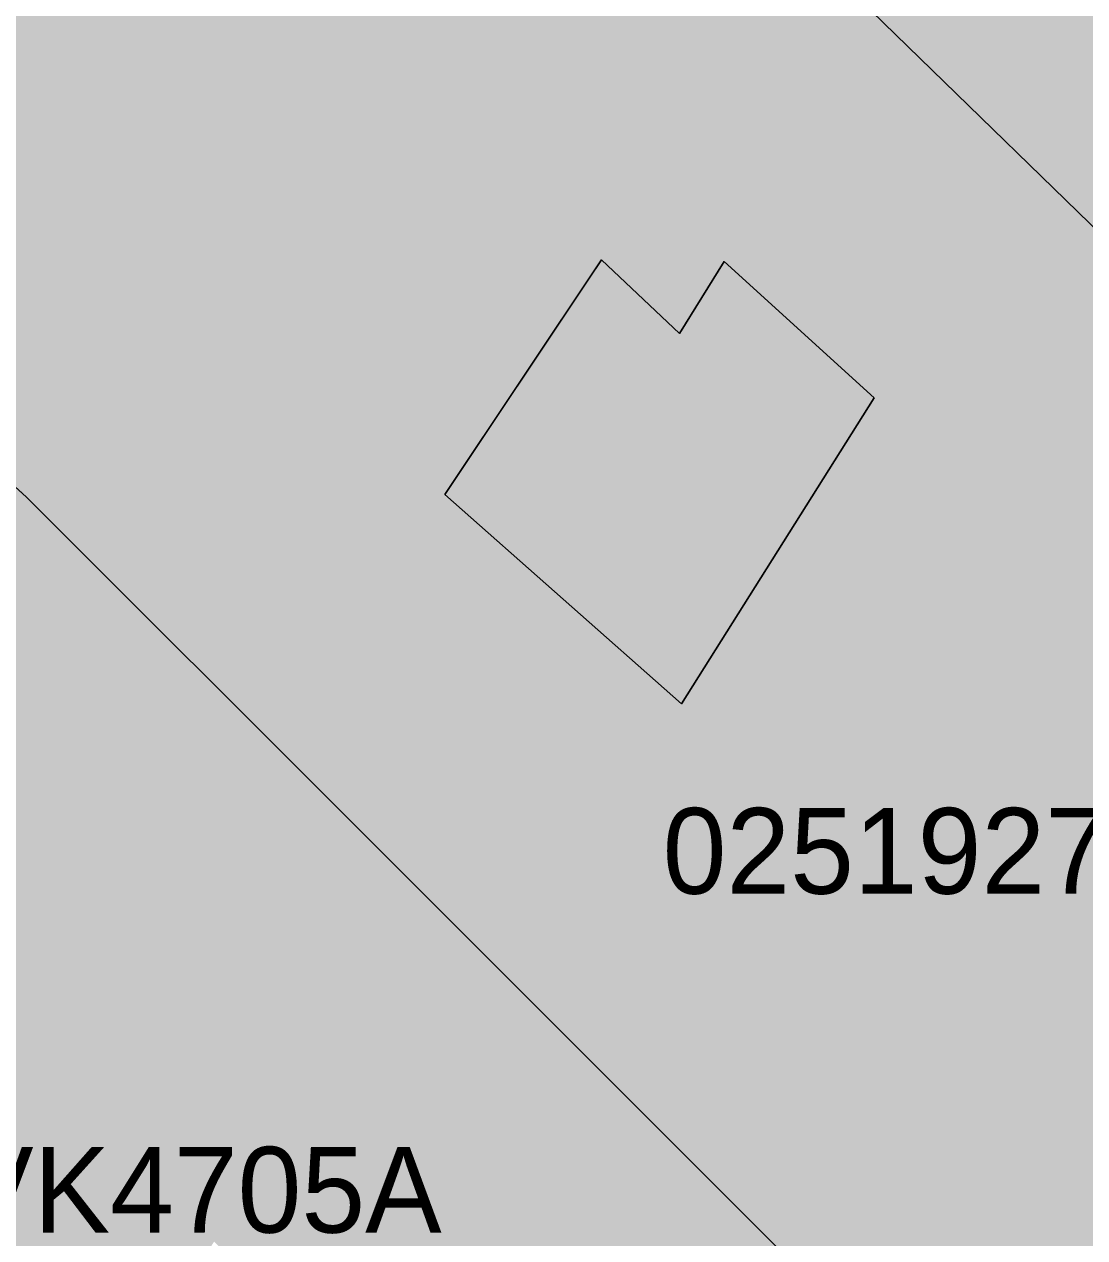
# Model space of a CAD drawing. Header units: metres. Extents: x -6 to 1255, y -2 to 532.
# Drawn here: x 467.6 to 479.97, y 498.33 to 512.48 of the extents above; entities that cross this region are included whole.
import ezdxf

# ---------------------------------------------------------------- set-up
doc = ezdxf.new("R2010")
doc.units = ezdxf.units.M
doc.header["$MEASUREMENT"] = 0
for name, color, linetype, lineweight, true_color in [('TPX_BUILDINGS', 7, 'CONTINUOUS', 0, 0x000000), ('TPX_BUILDINGS_HATCH', 7, 'CONTINUOUS', 0, 0xf0f0f0), ('TPX_BUILDINGS_SHADOWS_HATCH', 7, 'CONTINUOUS', 0, 0x000000), ('TPX_BUILDINGS_SHADOWS_OUTLINES', 7, 'CONTINUOUS', 0, 0x000000), ('TPX_CADASTRES', 7, 'CONTINUOUS', 0, 0x646464), ('TPX_CADASTRES_TEXT', 7, 'CONTINUOUS', 0, 0x000000)]:
    doc.layers.add(name, color=color, linetype=linetype, lineweight=lineweight, true_color=true_color)

msp = doc.modelspace()

# ---------------------------------------------------------------- hatches: boundary and pattern name
at = {"layer": 'TPX_BUILDINGS_HATCH'}
h = msp.add_hatch(color=256, dxfattribs=at)
h.paths.add_polyline_path([(472.135, 529.141), (467.825, 522.021), (469.265, 520.621), (470.954, 518.981), (484.004, 506.291), (485.994, 508.981), (486.374, 509.531), (487.554, 511.881), (487.964, 512.561), (489.654, 515.341), (485.044, 520.121), (483.965, 521.242), (475.879, 529.644), (472.438, 529.644), (472.135, 529.141)])
h.paths.add_polyline_path([(475.52, 519.975), (477.74, 522.205), (480.86, 518.995), (478.61, 516.795), (475.52, 519.975)], flags=16)
h = msp.add_hatch(color=256, dxfattribs=at)
h.paths.add_polyline_path([(467.825, 522.021), (461.894, 512.201), (463.084, 511.111), (465.124, 509.241), (467.624, 506.961), (471.484, 503.111), (479.854, 494.741), (489.844, 484.431), (491.764, 486.441), (491.184, 487.081), (491.844, 487.721), (489.174, 490.431), (494.474, 495.611), (497.214, 492.921), (498.024, 493.701), (499.744, 495.381), (493.794, 501.691), (491.974, 503.611), (490.194, 505.501), (486.374, 509.531), (485.994, 508.981), (484.004, 506.291), (470.954, 518.981), (469.265, 520.621), (467.825, 522.021)])
h.paths.add_polyline_path([(472.504, 506.991), (474.334, 509.731), (475.244, 508.871), (475.764, 509.711), (477.514, 508.121), (475.264, 504.551), (472.504, 506.991)], flags=16)
h.paths.add_polyline_path([(480.084, 499.251), (483.714, 504.811), (484.994, 504.611), (488.694, 500.651), (483.574, 495.951), (480.084, 499.251)], flags=16)
h = msp.add_hatch(color=256, dxfattribs=at)
h.paths.add_polyline_path([(461.894, 512.201), (455.834, 502.191), (457.052, 500.989), (459.044, 499.021), (459.454, 498.621), (465.164, 493.001), (472.314, 485.981), (472.924, 486.691), (479.854, 494.741), (471.484, 503.111), (467.624, 506.961), (465.124, 509.241), (463.084, 511.111), (461.894, 512.201)])
h.paths.add_polyline_path([(468.364, 495.971), (469.814, 498.281), (474.334, 493.701), (472.534, 491.851), (468.364, 495.971)], flags=16)
at = {"layer": 'TPX_BUILDINGS_SHADOWS_HATCH'}
msp.add_hatch(color=256, dxfattribs=at).paths.add_polyline_path([(474.189, 509.514), (472.504, 506.991), (475.264, 504.551), (477.514, 508.121), (475.764, 509.711), (475.244, 508.871), (474.334, 509.731), (474.189, 509.514)])

# ---------------------------------------------------------------- linework, layer by layer
at = {"layer": 'TPX_BUILDINGS', "elevation": 0.042}
for points in [[(472.135, 529.141), (467.825, 522.021), (469.265, 520.621), (470.954, 518.981), (484.004, 506.291), (485.994, 508.981), (486.374, 509.531), (487.554, 511.881), (487.964, 512.561), (489.654, 515.341), (485.044, 520.121), (483.965, 521.242), (475.879, 529.644), (472.438, 529.644)], [(467.825, 522.021), (461.894, 512.201), (463.084, 511.111), (465.124, 509.241), (467.624, 506.961), (471.484, 503.111), (479.854, 494.741), (489.844, 484.431), (491.764, 486.441), (491.184, 487.081), (491.844, 487.721), (489.174, 490.431), (494.474, 495.611), (497.214, 492.921), (498.024, 493.701), (499.744, 495.381), (493.794, 501.691), (491.974, 503.611), (490.194, 505.501), (486.374, 509.531), (485.994, 508.981), (484.004, 506.291), (470.954, 518.981), (469.265, 520.621)], [(461.894, 512.201), (455.834, 502.191), (457.052, 500.989), (459.044, 499.021), (459.454, 498.621), (465.164, 493.001), (472.314, 485.981), (472.924, 486.691), (479.854, 494.741), (471.484, 503.111), (467.624, 506.961), (465.124, 509.241), (463.084, 511.111)], [(472.504, 506.991), (474.334, 509.731), (475.244, 508.871), (475.764, 509.711), (477.514, 508.121), (475.264, 504.551)]]:
    msp.add_lwpolyline(points, close=True, dxfattribs=at)
at = {"layer": 'TPX_BUILDINGS_SHADOWS_OUTLINES', "elevation": 0.039}
msp.add_lwpolyline([(474.189, 509.514), (472.504, 506.991), (475.264, 504.551), (477.514, 508.121), (475.764, 509.711), (475.244, 508.871), (474.334, 509.731)], close=True, dxfattribs=at)
at = {"layer": 'TPX_CADASTRES', "elevation": 0.024}
for points in [[(472.135, 529.142), (467.825, 522.022), (469.265, 520.622), (470.954, 518.982), (484.004, 506.291), (485.994, 508.981), (486.374, 509.531), (487.554, 511.881), (487.964, 512.561), (489.654, 515.341), (485.044, 520.121), (475.879, 529.644), (472.438, 529.644)], [(467.825, 522.022), (461.894, 512.202), (465.124, 509.242), (467.624, 506.962), (471.484, 503.111), (479.854, 494.741), (489.844, 484.431), (491.764, 486.441), (491.184, 487.081), (491.844, 487.721), (497.214, 492.921), (498.024, 493.701), (499.744, 495.381), (493.794, 501.691), (491.974, 503.611), (490.194, 505.501), (486.374, 509.531), (485.994, 508.981), (484.004, 506.291), (470.954, 518.982), (469.265, 520.622)], [(461.894, 512.202), (455.834, 502.192), (459.044, 499.022), (459.454, 498.622), (465.164, 493.001), (472.314, 485.981), (472.924, 486.691), (479.854, 494.741), (471.484, 503.111), (467.624, 506.962), (465.124, 509.242)]]:
    msp.add_lwpolyline(points, close=True, dxfattribs=at)

# ---------------------------------------------------------------- texts
at = {"layer": 'TPX_CADASTRES_TEXT'}
for s, p in [('0251927VK4705A', (475.046, 502.337, 0.024)), ('0251926VK4705A', (461.611, 498.385, 0.024))]:
    msp.add_text(s, height=1, dxfattribs=at).set_placement(p)

doc.saveas('drawing.dxf')
